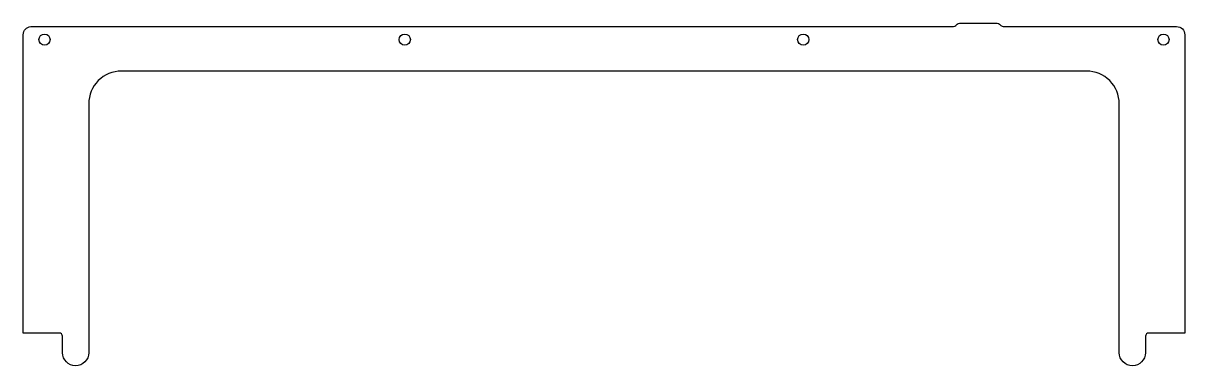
# Model space of a CAD drawing. Header units: millimetres. Extents: x -69 to 285, y -61 to 43.
import ezdxf

# ---------------------------------------------------------------- set-up
doc = ezdxf.new("R2010")
doc.units = ezdxf.units.MM
doc.layers.get('0').update_dxf_attribs({"linetype": 'CONTINUOUS'})

msp = doc.modelspace()

# ---------------------------------------------------------------- linework, layer by layer
msp.add_lwpolyline([(-39.38, 28.9, 0.414214), (-49.38, 18.9), (-49.38, -57.1, -1), (-57.38, -57.1), (-57.38, -52.1, 0.414214), (-58.38, -51.1), (-69.38, -51.1), (-69.38, 40, -0.392332), (-67.07, 42.49), (214.64, 42.5, 0.198907), (215.35, 42.79), (215.77, 43.21, -0.198912), (216.47, 43.5), (228.03, 43.5, -0.198912), (228.74, 43.21), (229.15, 42.79, 0.198918), (229.86, 42.5), (282.79, 42.5, -0.413191), (285.28, 40), (285.28, -51.1), (274.28, -51.1, 0.414214), (273.28, -52.1), (273.28, -57.1, -1), (265.28, -57.1), (265.28, 18.9, 0.414214), (255.28, 28.9)], format="xyb", close=True)
for centre in [(-62.88, 38.5), (47.12, 38.5), (168.78, 38.5), (278.78, 38.5)]:
    msp.add_circle(centre, 1.7)

doc.saveas('drawing.dxf')
